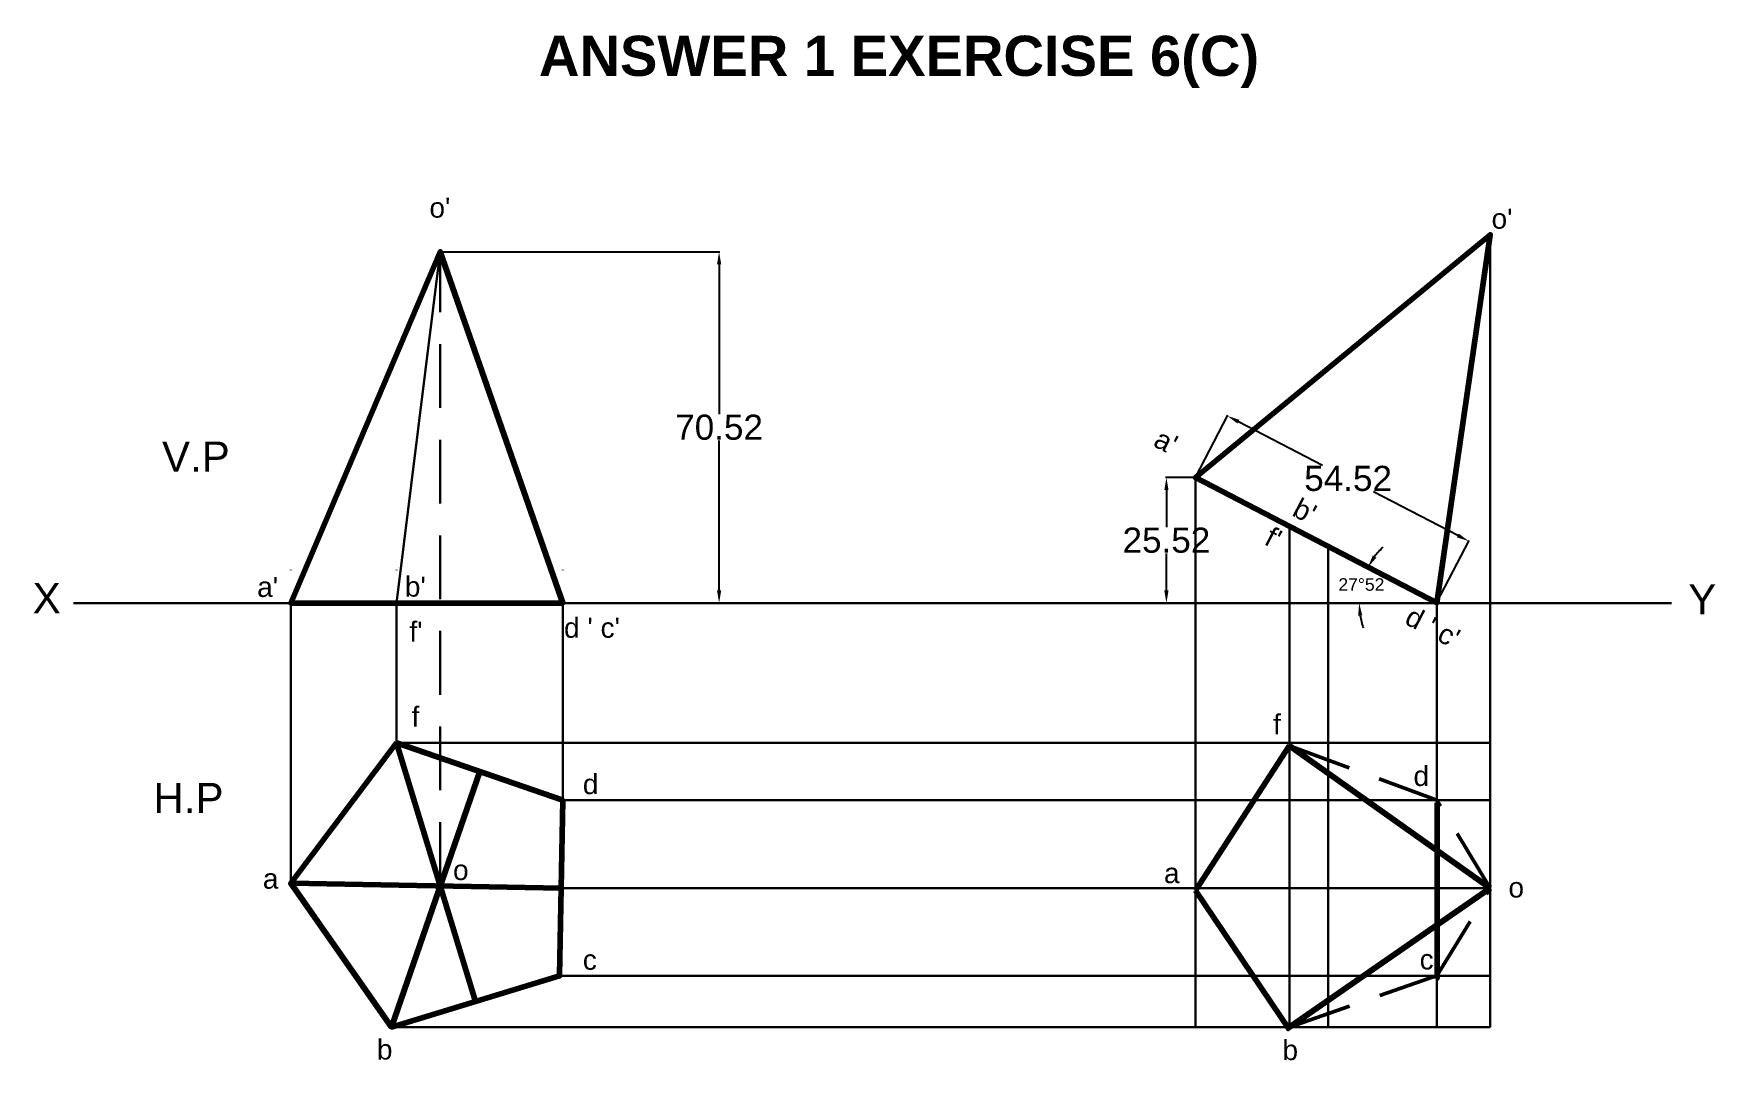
# Model space of a CAD drawing. Header units: millimetres. Extents: x -19 to 316, y 7 to 212.
import ezdxf

# ---------------------------------------------------------------- set-up
doc = ezdxf.new("R2010")
doc.units = ezdxf.units.MM
doc.header["$PDMODE"] = 32
doc.header["$PDSIZE"] = -7
doc.linetypes.add('HIDDENX2', pattern=[19.05, 12.7, -6.35])
doc.layers.add('thick continuous', color=7, linetype='Continuous', lineweight=30)
doc.styles.get("Standard").update_dxf_attribs({"font": 'arial.ttf'})
doc.dimstyles.get("Standard").update_dxf_attribs({"dimtxt": 2.5, "dimasz": 2.5, "dimexe": 0.18, "dimexo": 0.0625, "dimgap": 0.09, "dimtad": 0, "dimtih": 1, "dimtoh": 1, "dimdec": 1, "dimzin": 0, "dimdsep": 46, "dimtxsty": 'Standard', "dimcen": 0.09, "dimadec": 0, "dimazin": 0, "dimtfac": 1, "dimtdec": 1, "dimtofl": 0, "dimtmove": 0, "dimatfit": 3, "dimfxl": 1, "dimtolj": 1, "dimtzin": 0, "dimarcsym": 0})

# ---------------------------------------------------------------- blocks, each defined once
blk = doc.blocks.new('*D2')
at = {"layer": 'Defpoints', "color": 0}
for p in [(212.29, 123.17), (206.5, 98.18), (212.29, 98.18)]:
    blk.add_point(p, dxfattribs=at)
at = {"layer": 'thick continuous', "color": 0, "lineweight": -2}
for p, q in [((212.23, 123.17), (206.32, 123.17)), ((206.5, 120.67), (206.5, 113.32)), ((206.5, 100.68), (206.5, 108.03)), ((212.23, 98.18), (206.32, 98.18))]:
    blk.add_line(p, q, dxfattribs=at)
at = {"layer": 'thick continuous', "color": 0}
for points in [[(206.92, 120.67), (206.08, 120.67), (206.5, 123.17)], [(206.08, 100.68), (206.92, 100.68), (206.5, 98.18)]]:
    blk.add_solid(points, dxfattribs=at)
at = {"layer": 'thick continuous', "color": 0, "insert": (206.5, 110.67), "char_height": 5, "attachment_point": 5}
blk.add_mtext('\\A1;25.52', dxfattribs=at)
blk = doc.blocks.new('*D4')
at = {"layer": 'Defpoints', "color": 0}
for p in [(212.23, 123.17), (266.74, 110.49), (260.35, 98.19)]:
    blk.add_point(p, dxfattribs=at)
at = {"layer": 'thick continuous', "color": 0, "lineweight": -2}
for p, q in [((212.26, 123.22), (218.7, 135.63)), ((220.83, 134.32), (237.58, 125.62)), ((264.52, 111.64), (247.77, 120.34)), ((260.38, 98.25), (266.82, 110.65))]:
    blk.add_line(p, q, dxfattribs=at)
at = {"layer": 'thick continuous', "color": 0}
for points in [[(221.02, 134.69), (220.64, 133.95), (218.61, 135.47)], [(264.33, 111.27), (264.71, 112.01), (266.74, 110.49)]]:
    blk.add_solid(points, dxfattribs=at)
at = {"layer": 'thick continuous', "color": 0, "insert": (242.68, 122.98), "char_height": 5, "attachment_point": 5}
blk.add_mtext('\\A1;54.52', dxfattribs=at)
blk = doc.blocks.new('*D7')
at = {"layer": 'Defpoints', "color": 0}
for p in [(212.29, 123.17), (245.67, 103.04), (-11.19, 98.18), (260.35, 98.19), (307.1, 98.18)]:
    blk.add_point(p, dxfattribs=at)
at = {"layer": 'thick continuous', "color": 0, "lineweight": -2}
for start, end in [(134.019, 143.2795), (189.2605, 198.521)]:
    blk.add_arc((260.38, 98.18), 15.48, start, end, dxfattribs=at)
at = {"layer": 'thick continuous', "color": 0}
for points in [[(247.61, 107.66), (248.32, 107.22), (246.64, 105.32)], [(245.51, 95.72), (244.68, 95.65), (244.89, 98.18)]]:
    blk.add_solid(points, dxfattribs=at)
at = {"layer": 'thick continuous', "color": 0, "insert": (245.33, 101.85), "char_height": 2.5, "attachment_point": 5}
blk.add_mtext('\\A1;27%%d52', dxfattribs=at)
blk = doc.blocks.new('*D8')
at = {"layer": 'Defpoints', "color": 0}
for p in [(61.88, 168.18), (61.88, 98.18), (117.41, 98.18)]:
    blk.add_point(p, dxfattribs=at)
at = {"layer": 'thick continuous', "color": 0, "lineweight": -2}
for p, q in [((61.95, 168.18), (117.59, 168.18)), ((117.41, 165.68), (117.41, 135.82)), ((117.41, 100.68), (117.41, 130.54)), ((61.95, 98.18), (117.59, 98.18))]:
    blk.add_line(p, q, dxfattribs=at)
at = {"layer": 'thick continuous', "color": 0}
for points in [[(117.83, 165.68), (117, 165.68), (117.41, 168.18)], [(117, 100.68), (117.83, 100.68), (117.41, 98.18)]]:
    blk.add_solid(points, dxfattribs=at)
at = {"layer": 'thick continuous', "color": 0, "insert": (117.41, 133.18), "char_height": 5, "attachment_point": 5}
blk.add_mtext('\\A1;70.52', dxfattribs=at)

msp = doc.modelspace()

# ---------------------------------------------------------------- linework, layer by layer
at = {"layer": 'thick continuous'}
for p, q in [((270.99, 171.55), (270.99, 13.66)), ((53.19, 98.18), (61.88, 168.18)), ((212.26, 123.22), (212.26, 13.66)), ((212.29, 123.17), (212.29, 98.18)), ((230.99, 113.45), (230.99, 13.66)), ((238.71, 109.44), (238.71, 13.66)), ((32.12, 104.72), (32.12, 104.78)), ((53.19, 104.72), (53.19, 104.78)), ((86.28, 104.72), (86.28, 104.78)), ((307.1, 98.18), (-11.19, 98.18)), ((32.12, 42.34), (32.12, 98.18)), ((53.19, 70.29), (53.19, 98.18)), ((86.28, 58.88), (86.28, 98.18)), ((260.38, 98.25), (260.38, 13.66)), ((53.19, 70.29), (270.99, 70.29)), ((86.28, 58.88), (270.99, 58.88)), ((72.12, 42.34), (72.12, 42.34)), ((85.97, 41.38), (270.99, 41.38)), ((270.99, 41.38), (212.61, 41.38)), ((212.61, 41.38), (270.99, 41.38)), ((230.99, 41.38), (270.99, 41.38)), ((85.65, 23.88), (270.99, 23.88)), ((52.18, 13.66), (270.99, 13.66))]:
    msp.add_line(p, q, dxfattribs=at)
at = {"layer": 'thick continuous', "linetype": 'HIDDENX2'}
for p, q in [((61.88, 41.81), (61.88, 168.18)), ((260.38, 58.88), (260.38, 23.88))]:
    msp.add_line(p, q, dxfattribs=at)
at = {"layer": 'thick continuous', "lineweight": 100}
for p, q in [((53.19, 70.29), (68.92, 18.77)), ((270.99, 41.38), (230.99, 69.74)), ((52.18, 13.66), (69.74, 64.58)), ((32.12, 42.34), (85.97, 41.38)), ((270.99, 41.38), (230.39, 13.25))]:
    msp.add_line(p, q, dxfattribs=at)
at = {"layer": 'thick continuous', "linetype": 'HIDDENX2', "lineweight": 50}
for p, q in [((230.99, 69.74), (260.38, 58.88)), ((270.99, 41.38), (260.38, 58.88)), ((260.38, 23.88), (270.99, 41.38)), ((230.99, 13.66), (260.41, 23.93))]:
    msp.add_line(p, q, dxfattribs=at)
at = {"layer": 'thick continuous', "lineweight": 100}
for points in [[(212.29, 123.17), (270.99, 171.55), (260.35, 98.19), (212.29, 123.17), (270.99, 171.55), (260.35, 98.19)], [(32.12, 98.18), (61.88, 168.18), (86.28, 98.18), (32.12, 98.18), (61.88, 168.18), (86.28, 98.18)], [(212.29, 40.87), (231.02, 69.78)], [(260.38, 58.38), (260.41, 58.37), (260.41, 23.38), (260.38, 23.37)], [(231.02, 13.16), (212.29, 40.87)]]:
    msp.add_lwpolyline(points, dxfattribs=at)
at = {"layer": 'thick continuous'}
msp.add_lwpolyline([(32.12, 104.72), (32.12, 104.78)], dxfattribs=at)
msp.add_lwpolyline([(32.12, 104.72), (32.12, 104.78)], dxfattribs=at)
at = {"layer": 'thick continuous', "lineweight": 100}
msp.add_lwpolyline([(53.19, 70.29), (32.12, 42.34), (52.18, 13.66), (85.65, 23.88), (86.28, 58.88)], close=True, dxfattribs=at)

# ---------------------------------------------------------------- texts
at = {"layer": 'thick continuous', "attachment_point": 1}
for s, width, gutter_width, insert, char_height in [('{\\fArial|b1|i0|c0|p34;ANSWER 1 EXERCISE 6(C)}', 148.2289, 148.23, (81.53, 211.22), 8), ("o'", 23.0482, 12.5, (59.72, 178.97), 4), ("o'", 23.0482, 12.5, (271.25, 176.77), 4), ('V.P', 19.9258, 12.5, (6.46, 130.36), 6), ('X', 19.9258, 12.5, (-19.29, 102.14), 6), ("a'", 23.0482, 12.5, (25.42, 103.39), 4), (" b'", 23.0482, 12.5, (53.28, 103.45), 4), ('Y', 19.9258, 12.5, (310.42, 101.93), 6), ("f'", 23.0482, 12.5, (55.73, 94.49), 4), ("d ' c'", 23.0482, 12.5, (86.53, 95.25), 4), ('f', 23.0482, 12.5, (56.18, 77.53), 4), ('f', 23.0482, 12.5, (227.74, 76.01), 4), ('d', 23.0482, 12.5, (90.27, 64.09), 4), ('d', 23.0482, 12.5, (255.7, 65.72), 4), ('H.P', 19.9258, 12.5, (4.75, 62.33), 6), ('a', 23.0482, 12.5, (26.55, 45.25), 4), ('o', 23.0482, 12.5, (64.42, 46.98), 4), ('a', 23.0482, 12.5, (206.01, 46.36), 4), ('o', 23.0482, 12.5, (274.61, 43.5), 4), ('c', 23.0482, 12.5, (90.27, 29.09), 4), ('c', 23.0482, 12.5, (256.93, 29.15), 4), ('b', 23.0482, 12.5, (49.26, 11.21), 4), ('b', 23.0482, 12.5, (229.61, 11.1), 4)]:
    msp.add_mtext_dynamic_manual_height_columns(s, width=width, gutter_width=gutter_width, heights=[0], dxfattribs=dict(at, insert=insert, char_height=char_height))
at = {"layer": 'thick continuous', "char_height": 4, "attachment_point": 1, "rotation": 332.54}
for s, insert in [("a'", (205.49, 133.11)), (" b'", (231.75, 119.99)), ("f'", (227.58, 113.53)), ("d ' c'", (255.53, 97.71))]:
    msp.add_mtext_dynamic_manual_height_columns(s, width=23.0482, gutter_width=12.5, heights=[0], dxfattribs=dict(at, insert=insert))

# ---------------------------------------------------------------- dimensions: what is measured, and where the dimension line sits
at = {"layer": 'thick continuous'}
for base, p1, p2, text, picture, middle in [((117.41, 98.18), (61.88, 168.18), (61.88, 98.18), '70.52', '*D8', (117.41, 133.18)), ((206.5, 98.18), (212.29, 123.17), (212.29, 98.18), '25.52', '*D2', (206.5, 110.67))]:
    dim = msp.add_linear_dim(base=base, p1=p1, p2=p2, angle=90, text=text, dimstyle='Standard', override={"dimtxt": 5}, dxfattribs=at)
    dim.commit()
    dim.dimension.update_dxf_attribs({"geometry": picture, "text_midpoint": middle})
dim = msp.add_aligned_dim(p1=(212.23, 123.17), p2=(260.35, 98.19), distance=13.86, text='54.52', dimstyle='Standard', override={"dimtxt": 5}, dxfattribs=at)
dim.commit()
dim.dimension.update_dxf_attribs({"geometry": '*D4', "text_midpoint": (242.68, 122.98)})
dim = msp.add_angular_dim_2l(base=(245.67, 103.04), line1=((260.35, 98.19), (212.29, 123.17)), line2=((307.1, 98.18), (-11.19, 98.18)), text='<>52', dimstyle='Standard', dxfattribs=at)
dim.commit()
dim.dimension.update_dxf_attribs({"geometry": '*D7', "text_midpoint": (245.33, 101.85)})

doc.saveas('drawing.dxf')
